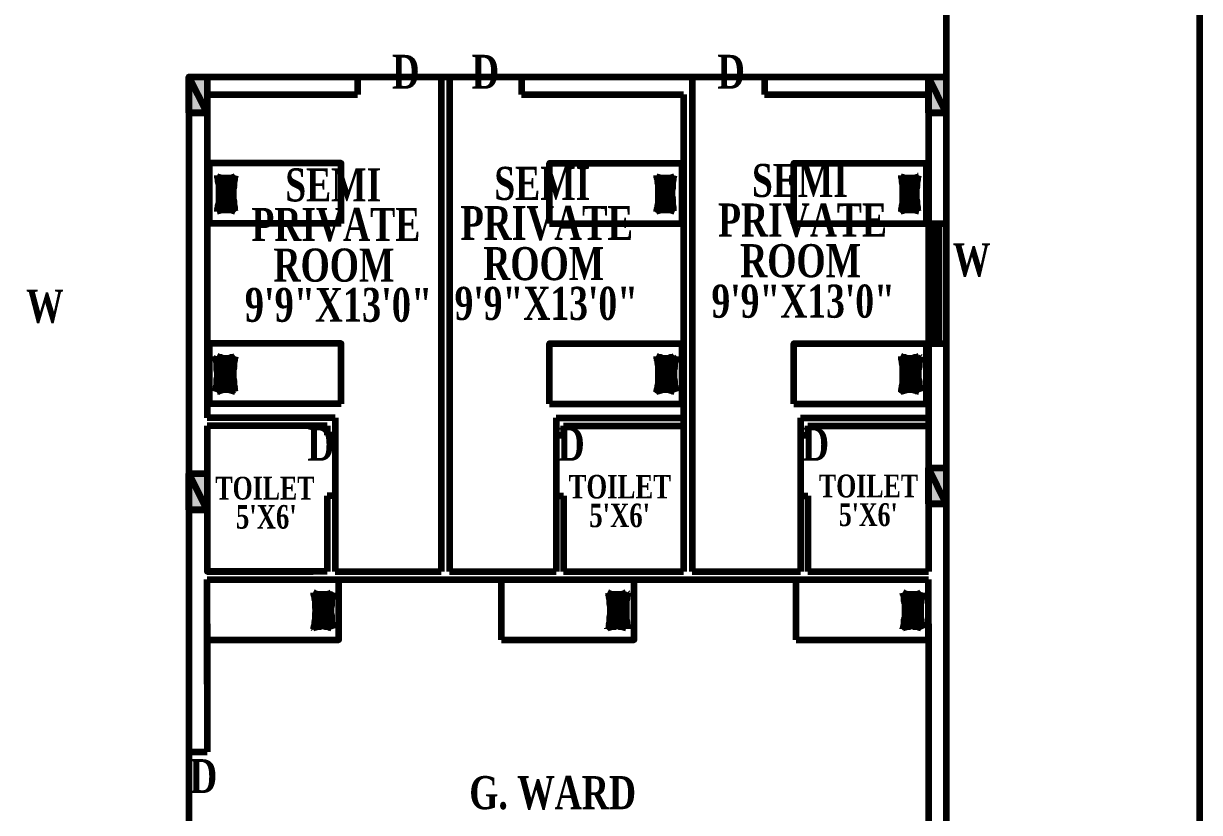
# Model space of a CAD drawing. Header units: inches. Extents: x -171 to -23, y 25 to 224.
# Drawn here: x -83.69 to -34.88, y 145.04 to 177.79 of the extents above; entities that cross this region are included whole.
import ezdxf

# ---------------------------------------------------------------- set-up
doc = ezdxf.new("R2010")
doc.units = ezdxf.units.IN
doc.header["$MEASUREMENT"] = 0
for name, color, linetype, lineweight in [('H', 7, 'CONTINUOUS', 100), ('P', 250, 'CONTINUOUS', 100), ('Text', 250, 'CONTINUOUS', 100)]:
    doc.layers.add(name, color=color, linetype=linetype, lineweight=lineweight)
doc.styles.get("Standard").update_dxf_attribs({"font": 'txt', "width": 0.75})

msp = doc.modelspace()

# ---------------------------------------------------------------- hatches: boundary and pattern name
at = {"layer": 'H', "linetype": 'Continuous'}
for points in [[(-76.062, 174.076), (-76.826, 175.573), (-76.826, 174.076), (-76.062, 174.076), (-76.826, 175.573), (-76.062, 175.573)], [(-76.062, 174.076), (-76.826, 175.573), (-76.826, 174.076), (-76.062, 174.076), (-76.826, 175.573), (-76.062, 175.573)], [(-45.391, 174.076), (-46.124, 175.573), (-46.124, 174.076), (-45.391, 174.076), (-46.124, 175.573), (-45.391, 175.573)], [(-45.391, 174.076), (-46.124, 175.573), (-46.124, 174.076), (-45.391, 174.076), (-46.124, 175.573), (-45.391, 175.573)], [(-76.062, 157.61), (-76.826, 159.107), (-76.826, 157.61), (-76.062, 157.61), (-76.826, 159.107), (-76.062, 159.107)], [(-45.391, 157.855), (-46.124, 159.352), (-46.124, 157.855), (-45.391, 157.855), (-46.124, 159.352), (-45.391, 159.352)]]:
    msp.add_hatch(color=1, dxfattribs=at).paths.add_polyline_path(points)

# ---------------------------------------------------------------- linework, layer by layer
at = {"layer": 'P', "color": 0, "linetype": 'Continuous'}
for points in [[(-34.882, 224.39), (-34.882, 24.693), (-170.763, 24.693), (-170.763, 224.39)], [(-45.391, 186.968), (-45.391, 175.481)], [(-76.826, 175.573), (-45.391, 175.573)], [(-69.83, 175.573), (-69.83, 174.84)], [(-66.348, 175.573), (-66.348, 155.044)], [(-66.012, 175.573), (-66.012, 155.044)], [(-63.018, 175.573), (-63.018, 174.84)], [(-55.931, 175.573), (-55.931, 155.044)], [(-52.937, 175.573), (-52.937, 174.84)], [(-45.391, 175.481), (-45.391, 95.169)], [(-76.062, 174.84), (-69.83, 174.84)], [(-63.018, 174.84), (-56.297, 174.84)], [(-56.297, 174.84), (-56.297, 159.596)], [(-52.937, 174.84), (-46.124, 174.84)], [(-76.826, 174.473), (-76.826, 158.038)], [(-76.062, 174.473), (-76.062, 161.429)], [(-46.124, 174.473), (-46.124, 159.596)], [(-70.502, 169.494), (-70.502, 171.999), (-75.971, 171.999)], [(-70.502, 169.494), (-75.971, 169.494), (-75.971, 171.999)], [(-61.857, 169.494), (-61.857, 171.999), (-56.358, 171.999)], [(-61.857, 169.494), (-56.358, 169.494), (-56.358, 171.999)], [(-51.715, 169.494), (-51.715, 171.999), (-46.216, 171.999)], [(-51.715, 169.494), (-46.216, 169.494), (-46.216, 171.999)], [(-75.665, 171.449), (-75.573, 171.418), (-75.482, 171.388), (-75.39, 171.388), (-75.298, 171.388), (-75.176, 171.388), (-75.085, 171.388), (-74.993, 171.418), (-74.901, 171.449)], [(-75.634, 169.983), (-75.634, 170.074), (-75.604, 170.166), (-75.604, 170.258), (-75.573, 170.349), (-75.573, 170.441), (-75.573, 170.533), (-75.573, 170.624), (-75.573, 170.716), (-75.573, 170.838), (-75.573, 170.93), (-75.573, 171.021), (-75.573, 171.113), (-75.604, 171.205), (-75.604, 171.296), (-75.634, 171.388), (-75.634, 171.48)], [(-75.634, 171.449), (-75.634, 171.449)], [(-75.634, 171.327), (-75.543, 171.388)], [(-75.604, 171.052), (-75.268, 171.388)], [(-75.604, 171.174), (-75.39, 171.388)], [(-75.573, 170.777), (-74.932, 171.449)], [(-75.573, 170.93), (-75.085, 171.388)], [(-74.901, 171.48), (-74.932, 171.388), (-74.932, 171.296), (-74.962, 171.205), (-74.962, 171.113), (-74.962, 171.021), (-74.993, 170.93), (-74.993, 170.838), (-74.993, 170.716), (-74.993, 170.624), (-74.993, 170.533), (-74.962, 170.441), (-74.962, 170.349), (-74.962, 170.258), (-74.932, 170.166), (-74.932, 170.074), (-74.901, 169.983)], [(-56.786, 170.777), (-57.427, 171.449)], [(-57.427, 171.449), (-57.336, 171.418), (-57.244, 171.388), (-57.152, 171.388), (-57.061, 171.388), (-56.939, 171.388), (-56.847, 171.388), (-56.755, 171.418), (-56.664, 171.449)], [(-57.397, 169.983), (-57.397, 170.074), (-57.366, 170.166), (-57.366, 170.258), (-57.336, 170.349), (-57.336, 170.441), (-57.336, 170.533), (-57.336, 170.624), (-57.336, 170.716), (-57.336, 170.838), (-57.336, 170.93), (-57.336, 171.021), (-57.336, 171.113), (-57.366, 171.205), (-57.366, 171.296), (-57.397, 171.388), (-57.397, 171.48)], [(-56.786, 170.93), (-57.244, 171.388)], [(-56.755, 171.052), (-57.091, 171.388)], [(-56.725, 171.174), (-56.939, 171.388)], [(-56.725, 171.327), (-56.816, 171.388)], [(-56.694, 171.48), (-56.725, 171.388), (-56.725, 171.296), (-56.755, 171.205), (-56.755, 171.113), (-56.755, 171.021), (-56.755, 170.93), (-56.786, 170.838), (-56.786, 170.716), (-56.786, 170.624), (-56.755, 170.533), (-56.755, 170.441), (-56.755, 170.349), (-56.755, 170.258), (-56.725, 170.166), (-56.725, 170.074), (-56.694, 169.983)], [(-56.694, 171.449), (-56.694, 171.449)], [(-46.644, 170.777), (-47.285, 171.449)], [(-47.285, 171.449), (-47.194, 171.418), (-47.102, 171.388), (-47.01, 171.388), (-46.919, 171.388), (-46.827, 171.388), (-46.705, 171.388), (-46.613, 171.418), (-46.521, 171.449)], [(-47.255, 169.983), (-47.255, 170.074), (-47.224, 170.166), (-47.224, 170.258), (-47.194, 170.349), (-47.194, 170.441), (-47.194, 170.533), (-47.194, 170.624), (-47.194, 170.716), (-47.194, 170.838), (-47.194, 170.93), (-47.194, 171.021), (-47.194, 171.113), (-47.224, 171.205), (-47.224, 171.296), (-47.255, 171.388), (-47.255, 171.48)], [(-46.613, 170.93), (-47.102, 171.388)], [(-46.613, 171.052), (-46.949, 171.388)], [(-46.583, 171.174), (-46.796, 171.388)], [(-46.583, 171.327), (-46.674, 171.388)], [(-46.552, 171.48), (-46.583, 171.388), (-46.583, 171.296), (-46.613, 171.205), (-46.613, 171.113), (-46.613, 171.021), (-46.644, 170.93), (-46.644, 170.838), (-46.644, 170.716), (-46.644, 170.624), (-46.644, 170.533), (-46.613, 170.441), (-46.613, 170.349), (-46.613, 170.258), (-46.583, 170.166), (-46.583, 170.074), (-46.552, 169.983)], [(-46.552, 171.449), (-46.583, 171.449)], [(-75.604, 170.319), (-74.993, 170.93)], [(-75.573, 170.624), (-74.932, 171.235)], [(-75.573, 170.471), (-74.962, 171.082)], [(-56.786, 170.624), (-57.397, 171.235)], [(-56.786, 170.471), (-57.366, 171.082)], [(-56.755, 170.319), (-57.366, 170.93)], [(-46.644, 170.624), (-47.255, 171.235)], [(-46.613, 170.471), (-47.224, 171.082)], [(-46.613, 170.319), (-47.224, 170.93)], [(-75.634, 170.135), (-74.993, 170.777)], [(-75.634, 169.983), (-74.993, 170.624)], [(-75.451, 170.044), (-74.993, 170.471)], [(-75.268, 170.044), (-74.962, 170.349)], [(-56.694, 169.983), (-57.366, 170.624)], [(-56.908, 170.044), (-57.366, 170.471)], [(-57.061, 170.044), (-57.366, 170.349)], [(-56.725, 170.135), (-57.336, 170.777)], [(-46.766, 170.044), (-47.224, 170.471)], [(-46.919, 170.044), (-47.224, 170.349)], [(-46.583, 170.135), (-47.194, 170.777)], [(-46.552, 169.983), (-47.194, 170.624)], [(-74.901, 169.983), (-74.993, 170.013), (-75.085, 170.044), (-75.176, 170.044), (-75.298, 170.044), (-75.39, 170.044), (-75.482, 170.044), (-75.573, 170.013), (-75.665, 169.983)], [(-75.146, 170.044), (-74.962, 170.227)], [(-75.024, 170.013), (-74.932, 170.105)], [(-74.932, 169.983), (-74.932, 169.983)], [(-57.336, 170.013), (-57.427, 170.105)], [(-56.664, 169.983), (-56.755, 170.013), (-56.847, 170.044), (-56.939, 170.044), (-57.061, 170.044), (-57.152, 170.044), (-57.244, 170.044), (-57.336, 170.013), (-57.427, 169.983)], [(-57.427, 169.983), (-57.427, 169.983)], [(-57.214, 170.044), (-57.397, 170.227)], [(-47.194, 170.013), (-47.285, 170.105)], [(-46.521, 169.983), (-46.613, 170.013), (-46.705, 170.044), (-46.827, 170.044), (-46.919, 170.044), (-47.01, 170.044), (-47.102, 170.044), (-47.194, 170.013), (-47.285, 169.983)], [(-47.285, 169.983), (-47.285, 169.983)], [(-47.041, 170.044), (-47.255, 170.227)], [(-46.124, 169.494), (-45.391, 169.494)], [(-45.849, 169.494), (-45.849, 164.514)], [(-45.697, 169.494), (-45.697, 164.514)], [(-70.502, 162.009), (-70.502, 164.514), (-75.971, 164.514)], [(-70.502, 162.009), (-75.971, 162.009), (-75.971, 164.514)], [(-61.857, 162.009), (-61.857, 164.514), (-56.358, 164.514)], [(-61.857, 162.009), (-56.358, 162.009), (-56.358, 164.514)], [(-51.715, 162.009), (-51.715, 164.514), (-46.216, 164.514)], [(-51.715, 162.009), (-46.216, 162.009), (-46.216, 164.514)], [(-46.124, 164.514), (-45.391, 164.514)], [(-75.665, 163.995), (-75.573, 163.934), (-75.482, 163.934), (-75.39, 163.903), (-75.298, 163.903), (-75.176, 163.903), (-75.085, 163.934), (-74.993, 163.934), (-74.901, 163.995)], [(-57.427, 163.995), (-57.336, 163.934), (-57.244, 163.934), (-57.152, 163.903), (-57.061, 163.903), (-56.939, 163.903), (-56.847, 163.934), (-56.755, 163.934), (-56.664, 163.995)], [(-47.285, 163.995), (-47.194, 163.934), (-47.102, 163.934), (-47.01, 163.903), (-46.919, 163.903), (-46.827, 163.903), (-46.705, 163.934), (-46.613, 163.934), (-46.521, 163.995)], [(-75.726, 163.934), (-75.726, 163.965)], [(-75.726, 162.498), (-75.696, 162.59), (-75.696, 162.682), (-75.665, 162.773), (-75.665, 162.865), (-75.665, 162.956), (-75.665, 163.048), (-75.634, 163.14), (-75.634, 163.231), (-75.634, 163.323), (-75.665, 163.415), (-75.665, 163.506), (-75.665, 163.598), (-75.665, 163.69), (-75.696, 163.781), (-75.696, 163.873), (-75.726, 163.965)], [(-75.726, 163.842), (-75.634, 163.934)], [(-75.604, 163.567), (-75.268, 163.903)], [(-75.604, 163.69), (-75.39, 163.903)], [(-75.573, 163.293), (-74.932, 163.934)], [(-75.573, 163.445), (-75.085, 163.903)], [(-75.573, 163.14), (-74.932, 163.781)], [(-75.573, 162.987), (-74.962, 163.598)], [(-74.901, 163.965), (-74.932, 163.873), (-74.932, 163.781), (-74.962, 163.69), (-74.962, 163.598), (-74.962, 163.506), (-74.993, 163.415), (-74.993, 163.323), (-74.993, 163.231), (-74.993, 163.14), (-74.993, 163.048), (-74.962, 162.956), (-74.962, 162.865), (-74.962, 162.773), (-74.932, 162.682), (-74.932, 162.59), (-74.901, 162.498)], [(-56.786, 163.293), (-57.427, 163.934)], [(-57.397, 162.498), (-57.397, 162.59), (-57.366, 162.682), (-57.366, 162.773), (-57.336, 162.865), (-57.336, 162.956), (-57.336, 163.048), (-57.336, 163.14), (-57.336, 163.231), (-57.336, 163.323), (-57.336, 163.415), (-57.336, 163.506), (-57.336, 163.598), (-57.366, 163.69), (-57.366, 163.781), (-57.397, 163.873), (-57.397, 163.965)], [(-56.786, 163.14), (-57.397, 163.781)], [(-56.786, 162.987), (-57.366, 163.598)], [(-56.786, 163.445), (-57.244, 163.903)], [(-56.755, 163.567), (-57.091, 163.903)], [(-56.725, 163.69), (-56.939, 163.903)], [(-56.633, 163.842), (-56.725, 163.934)], [(-56.603, 163.965), (-56.633, 163.873), (-56.633, 163.781), (-56.664, 163.69), (-56.664, 163.598), (-56.664, 163.506), (-56.694, 163.415), (-56.694, 163.323), (-56.694, 163.231), (-56.694, 163.14), (-56.694, 163.048), (-56.664, 162.956), (-56.664, 162.865), (-56.664, 162.773), (-56.633, 162.682), (-56.633, 162.59), (-56.603, 162.498)], [(-56.633, 163.934), (-56.633, 163.965)], [(-46.644, 163.293), (-47.285, 163.934)], [(-47.255, 162.498), (-47.255, 162.59), (-47.224, 162.682), (-47.224, 162.773), (-47.194, 162.865), (-47.194, 162.956), (-47.194, 163.048), (-47.194, 163.14), (-47.194, 163.231), (-47.194, 163.323), (-47.194, 163.415), (-47.194, 163.506), (-47.194, 163.598), (-47.224, 163.69), (-47.224, 163.781), (-47.255, 163.873), (-47.255, 163.965)], [(-46.644, 163.14), (-47.255, 163.781)], [(-46.613, 162.987), (-47.224, 163.598)], [(-46.613, 163.445), (-47.102, 163.903)], [(-46.613, 163.567), (-46.949, 163.903)], [(-46.583, 163.69), (-46.796, 163.903)], [(-46.491, 163.842), (-46.583, 163.934)], [(-46.46, 163.965), (-46.491, 163.873), (-46.491, 163.781), (-46.521, 163.69), (-46.521, 163.598), (-46.521, 163.506), (-46.552, 163.415), (-46.552, 163.323), (-46.552, 163.231), (-46.552, 163.14), (-46.552, 163.048), (-46.521, 162.956), (-46.521, 162.865), (-46.521, 162.773), (-46.491, 162.682), (-46.491, 162.59), (-46.46, 162.498)], [(-46.46, 163.934), (-46.491, 163.965)], [(-75.634, 162.682), (-74.993, 163.293)], [(-75.634, 162.468), (-74.993, 163.14)], [(-75.604, 162.834), (-74.993, 163.445)], [(-56.755, 162.834), (-57.366, 163.445)], [(-56.694, 162.468), (-57.366, 163.14)], [(-56.725, 162.682), (-57.336, 163.293)], [(-46.613, 162.834), (-47.224, 163.445)], [(-46.583, 162.682), (-47.194, 163.293)], [(-46.552, 162.468), (-47.194, 163.14)], [(-74.901, 162.498), (-74.993, 162.529), (-75.085, 162.559), (-75.176, 162.59), (-75.298, 162.59), (-75.39, 162.59), (-75.482, 162.559), (-75.573, 162.529), (-75.665, 162.498)], [(-75.451, 162.559), (-74.993, 162.987)], [(-75.268, 162.559), (-74.962, 162.865)], [(-75.146, 162.559), (-74.962, 162.743)], [(-75.024, 162.529), (-74.932, 162.59)], [(-57.336, 162.529), (-57.427, 162.59)], [(-56.664, 162.498), (-56.755, 162.529), (-56.847, 162.559), (-56.939, 162.59), (-57.061, 162.59), (-57.152, 162.59), (-57.244, 162.559), (-57.336, 162.529), (-57.427, 162.498)], [(-57.214, 162.559), (-57.397, 162.743)], [(-56.908, 162.559), (-57.366, 162.987)], [(-57.061, 162.559), (-57.366, 162.865)], [(-47.194, 162.529), (-47.285, 162.59)], [(-46.521, 162.498), (-46.613, 162.529), (-46.705, 162.559), (-46.827, 162.59), (-46.919, 162.59), (-47.01, 162.59), (-47.102, 162.559), (-47.194, 162.529), (-47.285, 162.498)], [(-47.041, 162.559), (-47.255, 162.743)], [(-46.766, 162.559), (-47.224, 162.987)], [(-46.919, 162.559), (-47.224, 162.865)], [(-74.932, 162.498), (-74.932, 162.498)], [(-57.427, 162.498), (-57.427, 162.498)], [(-47.285, 162.498), (-47.285, 162.498)], [(-70.747, 161.429), (-76.062, 161.429)], [(-71.083, 161.093), (-76.062, 161.093)], [(-76.062, 161.093), (-76.062, 155.044)], [(-71.083, 161.093), (-71.083, 160.696)], [(-70.747, 161.429), (-70.747, 155.044)], [(-61.582, 161.429), (-56.297, 161.429)], [(-61.582, 161.429), (-61.582, 155.044)], [(-61.277, 161.093), (-56.297, 161.093)], [(-61.277, 161.093), (-61.277, 160.696)], [(-56.297, 161.093), (-56.297, 155.044)], [(-51.44, 161.429), (-46.124, 161.429)], [(-51.44, 161.429), (-51.44, 155.044)], [(-51.134, 161.093), (-46.124, 161.093)], [(-51.134, 161.093), (-51.134, 160.696)], [(-76.826, 161.032), (-76.826, 87.195)], [(-70.747, 160.696), (-71.083, 160.696)], [(-61.582, 160.696), (-61.277, 160.696)], [(-51.44, 160.696), (-51.134, 160.696)], [(-46.124, 159.84), (-46.124, 155.044)], [(-70.747, 158.191), (-71.083, 158.191)], [(-71.083, 158.191), (-71.083, 155.044)], [(-61.582, 158.191), (-61.277, 158.191)], [(-61.277, 158.191), (-61.277, 155.044)], [(-51.44, 158.191), (-51.134, 158.191)], [(-51.134, 158.191), (-51.134, 155.044)], [(-71.083, 155.044), (-76.062, 155.044), (-71.663, 155.044)], [(-70.747, 155.044), (-66.348, 155.044)], [(-66.012, 155.044), (-61.582, 155.044)], [(-61.277, 155.044), (-56.297, 155.044)], [(-55.931, 155.044), (-51.44, 155.044)], [(-51.134, 155.044), (-46.124, 155.044)], [(-76.062, 154.708), (-46.124, 154.708)], [(-76.062, 150.37), (-76.062, 154.708)], [(-76.062, 152.203), (-70.594, 152.203), (-70.594, 154.708)], [(-70.594, 152.203), (-70.594, 154.708)], [(-63.843, 152.203), (-63.843, 154.708), (-58.344, 154.708)], [(-63.843, 152.203), (-58.344, 152.203), (-58.344, 154.708)], [(-58.344, 152.203), (-58.344, 154.708)], [(-51.623, 152.203), (-51.623, 154.708), (-46.124, 154.708)], [(-51.623, 152.203), (-46.124, 152.203), (-46.124, 154.708)], [(-71.663, 154.189), (-71.572, 154.128), (-71.48, 154.097), (-71.388, 154.097), (-71.266, 154.097), (-71.174, 154.097), (-71.083, 154.097), (-70.991, 154.128), (-70.899, 154.189)], [(-71.633, 152.662), (-71.633, 152.753), (-71.602, 152.845), (-71.602, 152.936), (-71.572, 153.059), (-71.572, 153.15), (-71.572, 153.242), (-71.572, 153.334), (-71.541, 153.425), (-71.572, 153.517), (-71.572, 153.609), (-71.572, 153.7), (-71.572, 153.792), (-71.602, 153.883), (-71.602, 153.975), (-71.633, 154.067), (-71.633, 154.158)], [(-70.991, 153.486), (-71.633, 154.128)], [(-70.991, 153.334), (-71.633, 153.945)], [(-70.991, 153.181), (-71.602, 153.792)], [(-70.991, 153.639), (-71.48, 154.097)], [(-70.991, 153.761), (-71.297, 154.097)], [(-70.961, 153.883), (-71.174, 154.097)], [(-70.838, 154.036), (-70.961, 154.097)], [(-70.838, 154.158), (-70.869, 154.067), (-70.869, 153.975), (-70.899, 153.883), (-70.899, 153.792), (-70.899, 153.7), (-70.899, 153.609), (-70.93, 153.517), (-70.93, 153.425), (-70.93, 153.334), (-70.899, 153.242), (-70.899, 153.15), (-70.899, 153.059), (-70.899, 152.936), (-70.869, 152.845), (-70.869, 152.753), (-70.838, 152.662)], [(-70.838, 154.128), (-70.838, 154.158)], [(-59.444, 154.189), (-59.352, 154.128), (-59.23, 154.097), (-59.138, 154.097), (-59.046, 154.097), (-58.955, 154.097), (-58.863, 154.097), (-58.772, 154.128), (-58.68, 154.189)], [(-58.772, 153.486), (-59.444, 154.128)], [(-59.413, 152.662), (-59.383, 152.753), (-59.383, 152.845), (-59.352, 152.936), (-59.352, 153.059), (-59.352, 153.15), (-59.321, 153.242), (-59.321, 153.334), (-59.321, 153.425), (-59.321, 153.517), (-59.321, 153.609), (-59.352, 153.7), (-59.352, 153.792), (-59.352, 153.883), (-59.383, 153.975), (-59.383, 154.067), (-59.413, 154.158)], [(-58.772, 153.334), (-59.383, 153.945)], [(-58.741, 153.181), (-59.383, 153.792)], [(-58.741, 153.639), (-59.23, 154.097)], [(-58.741, 153.761), (-59.077, 154.097)], [(-58.741, 153.883), (-58.924, 154.097)], [(-58.649, 154.036), (-58.741, 154.097)], [(-58.619, 154.158), (-58.619, 154.067), (-58.649, 153.975), (-58.649, 153.883), (-58.68, 153.792), (-58.68, 153.7), (-58.68, 153.609), (-58.68, 153.517), (-58.68, 153.425), (-58.68, 153.334), (-58.68, 153.242), (-58.68, 153.15), (-58.68, 153.059), (-58.649, 152.936), (-58.649, 152.845), (-58.619, 152.753), (-58.619, 152.662)], [(-58.588, 154.128), (-58.619, 154.158)], [(-47.194, 154.189), (-47.102, 154.128), (-47.01, 154.097), (-46.919, 154.097), (-46.827, 154.097), (-46.735, 154.097), (-46.644, 154.097), (-46.521, 154.128), (-46.43, 154.189)], [(-47.194, 152.662), (-47.163, 152.753), (-47.132, 152.845), (-47.132, 152.936), (-47.132, 153.059), (-47.102, 153.15), (-47.102, 153.242), (-47.102, 153.334), (-47.102, 153.425), (-47.102, 153.517), (-47.102, 153.609), (-47.102, 153.7), (-47.132, 153.792), (-47.132, 153.883), (-47.132, 153.975), (-47.163, 154.067), (-47.194, 154.158)], [(-46.552, 153.486), (-47.194, 154.128)], [(-46.552, 153.334), (-47.163, 153.945)], [(-46.552, 153.181), (-47.132, 153.792)], [(-46.552, 153.639), (-47.01, 154.097)], [(-46.521, 153.761), (-46.858, 154.097)], [(-46.491, 153.883), (-46.735, 154.097)], [(-46.43, 154.036), (-46.491, 154.097)], [(-46.369, 154.158), (-46.399, 154.067), (-46.399, 153.975), (-46.43, 153.883), (-46.43, 153.792), (-46.46, 153.7), (-46.46, 153.609), (-46.46, 153.517), (-46.46, 153.425), (-46.46, 153.334), (-46.46, 153.242), (-46.46, 153.15), (-46.43, 153.059), (-46.43, 152.936), (-46.399, 152.845), (-46.399, 152.753), (-46.369, 152.662)], [(-46.399, 154.128), (-46.399, 154.158)], [(-70.961, 152.998), (-71.572, 153.639)], [(-70.93, 152.845), (-71.572, 153.486)], [(-70.93, 152.662), (-71.572, 153.334)], [(-58.741, 152.998), (-59.352, 153.639)], [(-58.741, 152.845), (-59.352, 153.486)], [(-58.68, 152.662), (-59.352, 153.334)], [(-46.521, 152.998), (-47.132, 153.639)], [(-46.491, 152.845), (-47.132, 153.486)], [(-46.46, 152.662), (-47.132, 153.334)], [(-76.062, 152.875), (-76.062, 147.56)], [(-70.899, 152.692), (-70.991, 152.723), (-71.083, 152.753), (-71.174, 152.753), (-71.266, 152.784), (-71.388, 152.753), (-71.48, 152.753), (-71.572, 152.723), (-71.663, 152.692)], [(-71.419, 152.753), (-71.633, 152.936)], [(-71.541, 152.692), (-71.633, 152.784)], [(-71.297, 152.753), (-71.602, 153.059)], [(-71.144, 152.723), (-71.572, 153.181)], [(-58.68, 152.692), (-58.772, 152.723), (-58.863, 152.753), (-58.955, 152.753), (-59.046, 152.784), (-59.138, 152.753), (-59.23, 152.753), (-59.352, 152.723), (-59.444, 152.692)], [(-59.321, 152.692), (-59.413, 152.784)], [(-58.894, 152.723), (-59.383, 153.181)], [(-59.077, 152.753), (-59.383, 153.059)], [(-59.199, 152.753), (-59.383, 152.936)], [(-47.102, 152.692), (-47.194, 152.784)], [(-46.43, 152.692), (-46.521, 152.723), (-46.644, 152.753), (-46.735, 152.753), (-46.827, 152.784), (-46.919, 152.753), (-47.01, 152.753), (-47.102, 152.723), (-47.194, 152.692)], [(-46.98, 152.753), (-47.163, 152.936)], [(-46.674, 152.723), (-47.132, 153.181)], [(-46.827, 152.753), (-47.132, 153.059)], [(-46.124, 152.875), (-46.124, 134.088), (-46.124, 126.512)], [(-71.633, 152.662), (-71.663, 152.692)], [(-59.444, 152.662), (-59.444, 152.692)], [(-47.194, 152.662), (-47.194, 152.692)], [(-76.826, 147.56), (-76.062, 147.56)]]:
    msp.add_lwpolyline(points, dxfattribs=at)
at = {"layer": 'P', "color": 1, "linetype": 'Continuous'}
for points in [[(-76.826, 175.573), (-76.062, 175.573), (-76.062, 174.076), (-76.826, 174.076), (-76.826, 175.573)], [(-76.826, 174.076), (-76.062, 174.076), (-76.826, 175.573), (-76.826, 174.076)], [(-76.062, 174.076), (-76.826, 175.573), (-76.062, 175.573), (-76.062, 174.076)], [(-76.826, 174.076), (-76.062, 174.076), (-76.826, 175.573), (-76.826, 174.076)], [(-76.062, 174.076), (-76.826, 175.573), (-76.062, 175.573), (-76.062, 174.076)], [(-76.826, 175.573), (-76.062, 175.573), (-76.062, 174.076), (-76.826, 174.076), (-76.826, 175.573)], [(-46.124, 174.076), (-45.391, 174.076), (-46.124, 175.573), (-46.124, 174.076)], [(-45.391, 174.076), (-46.124, 175.573), (-45.391, 175.573), (-45.391, 174.076)], [(-46.124, 175.573), (-45.391, 175.573), (-45.391, 174.076), (-46.124, 174.076), (-46.124, 175.573)], [(-46.124, 175.573), (-45.391, 175.573), (-45.391, 174.076), (-46.124, 174.076), (-46.124, 175.573)], [(-46.124, 174.076), (-45.391, 174.076), (-46.124, 175.573), (-46.124, 174.076)], [(-45.391, 174.076), (-46.124, 175.573), (-45.391, 175.573), (-45.391, 174.076)], [(-46.124, 161.337), (-46.124, 160.085)], [(-76.826, 157.61), (-76.062, 157.61), (-76.826, 159.107), (-76.826, 157.61)], [(-76.062, 157.61), (-76.826, 159.107), (-76.062, 159.107), (-76.062, 157.61)], [(-76.826, 159.107), (-76.062, 159.107), (-76.062, 157.61), (-76.826, 157.61), (-76.826, 159.107)], [(-46.124, 157.855), (-45.391, 157.855), (-46.124, 159.352), (-46.124, 157.855)], [(-45.391, 157.855), (-46.124, 159.352), (-45.391, 159.352), (-45.391, 157.855)], [(-46.124, 159.352), (-45.391, 159.352), (-45.391, 157.855), (-46.124, 157.855), (-46.124, 159.352)]]:
    msp.add_lwpolyline(points, dxfattribs=at)

# ---------------------------------------------------------------- texts
at = {"layer": 'Text', "color": 0, "linetype": 'Continuous', "attachment_point": 4}
for s, insert, char_height, width in [('{\\fTimes|b1|i0|c1|p15;D}', (-68.394, 175.787), 1.40524, 1.46634), ('{\\fTimes|b1|i0|c1|p15;D}', (-65.095, 175.787), 1.40524, 1.49689), ('{\\fTimes|b1|i0|c1|p15;D}', (-54.892, 175.787), 1.40524, 1.46634), ('{\\fTimes|b1|i0|c1|p15;SEMI}', (-72.824, 171.082), 1.3747, 5.89592), ('{\\fTimes|b1|i0|c1|p15;SEMI}', (-64.148, 171.144), 1.3747, 5.89592), ('{\\fTimes|b1|i0|c1|p15;SEMI}', (-53.456, 171.266), 1.3747, 5.89592), ('{\\fTimes|b1|i0|c1|p15;PRIVATE}', (-54.861, 169.616), 1.3747, 10.29494), ('{\\fTimes|b1|i0|c1|p15;PRIVATE}', (-74.229, 169.433), 1.3747, 10.32549), ('{\\fTimes|b1|i0|c1|p15;PRIVATE}', (-65.553, 169.494), 1.40524, 10.32549), ('{\\fTimes|b1|i0|c1|p15;ROOM}', (-73.313, 167.753), 1.3747, 5.89592), ('{\\fTimes|b1|i0|c1|p15;ROOM}', (-64.606, 167.814), 1.3747, 5.89592), ('{\\fTimes|b1|i0|c1|p15;ROOM}', (-53.945, 167.936), 1.3747, 5.89592), ('{\\fTimes|b1|i0|c1|p15;W}', (-45.116, 167.966), 1.3747, 1.46634), ('{\\fTimes|b1|i0|c1|p15;9\'9"X13\'0"}', (-55.136, 166.256), 1.3747, 14.72452), ('{\\fTimes|b1|i0|c1|p15;W}', (-83.577, 166.042), 1.3747, 1.46634), ('{\\fTimes|b1|i0|c1|p15;9\'9"X13\'0"}', (-74.504, 166.103), 1.40524, 14.75507), ('{\\fTimes|b1|i0|c1|p15;9\'9"X13\'0"}', (-65.798, 166.164), 1.3747, 14.72452), ('{\\fTimes|b1|i0|c1|p15;D}', (-71.908, 160.329), 1.3747, 1.46634), ('{\\fTimes|b1|i0|c1|p15;D}', (-61.521, 160.329), 1.3747, 1.46634), ('{\\fTimes|b1|i0|c1|p15;D}', (-51.379, 160.329), 1.3747, 1.46634), ('{\\fTimes|b1|i0|c1|p15;TOILET}', (-75.726, 158.496), 0.94701, 6.3236), ('{\\fTimes|b1|i0|c1|p15;TOILET}', (-61.063, 158.557), 0.97756, 6.35415), ('{\\fTimes|b1|i0|c1|p15;TOILET}', (-50.676, 158.588), 0.94701, 6.3236), ("{\\fTimes|b1|i0|c1|p15;5'X6'}", (-74.871, 157.305), 0.97756, 5.28494), ("{\\fTimes|b1|i0|c1|p15;5'X6'}", (-60.207, 157.366), 0.97756, 5.25439), ("{\\fTimes|b1|i0|c1|p15;5'X6'}", (-49.851, 157.397), 0.94701, 5.28494), ('{\\fTimes|b1|i0|c1|p15;D}', (-76.795, 146.552), 1.40524, 1.46634), ('{\\fTimes|b1|i0|c1|p15;G. WARD}', (-65.187, 145.849), 1.3747, 10.32549)]:
    msp.add_mtext(s, dxfattribs=dict(at, insert=insert, char_height=char_height, width=width))

doc.saveas('drawing.dxf')
